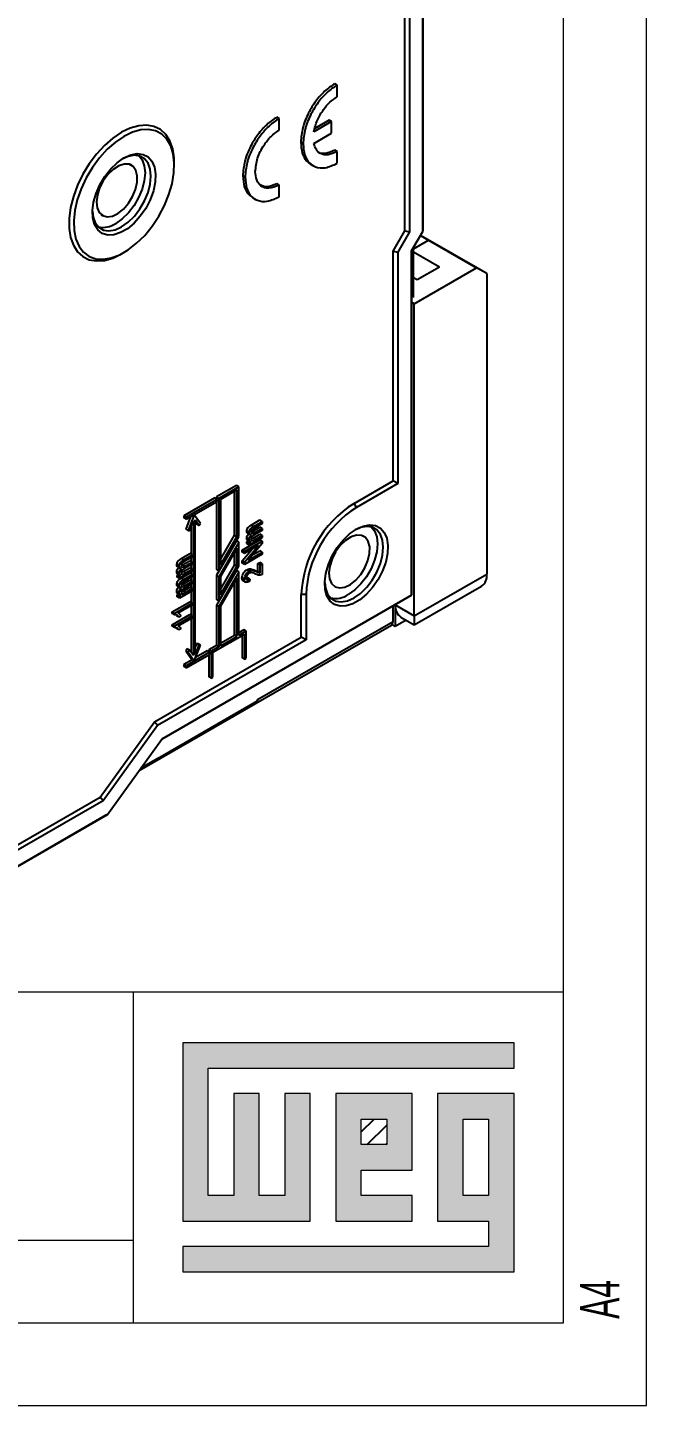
# Model space of a CAD drawing. Header units: millimetres. Extents: x 0 to 210, y 0 to 297.
# Drawn here: x 172.6 to 210, y 0 to 83.3 of the extents above; entities that cross this region are included whole.
import ezdxf

# ---------------------------------------------------------------- set-up
doc = ezdxf.new("R2010")
doc.units = ezdxf.units.MM
doc.layers.add('FORMATO', color=7, linetype='Continuous')
doc.layers.add('LEGENDA', color=7, linetype='Continuous')
doc.styles.add('SLDTEXTSTYLE1', font='TXT', dxfattribs={"width": 0.605})

msp = doc.modelspace()

# ---------------------------------------------------------------- hatches: boundary and pattern name
at = {"linetype": 'Continuous'}
msp.add_hatch(color=7, dxfattribs=at).paths.add_polyline_path([(181.99, 21.93), (181.99, 11.15), (189.69, 11.15), (189.69, 18.85), (188.15, 18.85), (188.15, 12.69), (186.61, 12.69), (186.61, 18.85), (185.07, 18.85), (185.07, 12.69), (183.53, 12.69), (183.53, 20.39), (202.01, 20.39), (202.01, 21.93)], flags=0)
h = msp.add_hatch(color=7, dxfattribs=at)
h.paths.add_polyline_path([(181.99, 8.07), (202.01, 8.07), (202.01, 18.85), (197.39, 18.85), (197.39, 11.15), (200.47, 11.15), (200.47, 9.61), (181.99, 9.61)], flags=0)
h.paths.add_polyline_path([(198.93, 17.31), (200.47, 17.31), (200.47, 12.69), (198.93, 12.69)], flags=0)
h = msp.add_hatch(color=7, dxfattribs=at)
h.paths.add_polyline_path([(195.85, 12.69), (192.77, 12.69), (192.77, 14.23), (195.85, 14.23), (195.85, 18.85), (191.23, 18.85), (191.23, 11.15), (195.85, 11.15)], flags=0)
h.paths.add_polyline_path([(194.31, 15.77), (192.77, 15.77), (192.77, 17.31), (194.31, 17.31)], flags=0)
h = msp.add_hatch(dxfattribs=at)
h.set_pattern_fill('ANSI31', color=8, scale=0.25, style=0)
h.paths.add_polyline_path([(194.31, 15.77), (192.77, 15.77), (192.77, 17.31), (194.31, 17.31)], flags=0)

# ---------------------------------------------------------------- linework, layer by layer
at = {"color": 7, "linetype": 'Continuous', "lineweight": 25}
for p, q in [((195.413, 71.014), (195.413, 95.541)), ((195.696, 95.378), (195.696, 70.947)), ((196.488, 70.968), (196.488, 94.92)), ((196.491, 94.919), (196.491, 71.063)), ((191.312, 79.818), (191.17, 79.899)), ((191.312, 79.109), (191.312, 79.818)), ((187.809, 77.796), (187.667, 77.878)), ((187.809, 77.088), (187.809, 77.796)), ((190.987, 77.621), (189.911, 77)), ((190.845, 77.702), (189.972, 77.198)), ((190.987, 77.621), (190.845, 77.702)), ((190.986, 76.912), (190.987, 77.621)), ((189.912, 76.29), (190.986, 76.912)), ((189.264, 76.272), (189.123, 76.353)), ((191.312, 75.799), (191.17, 75.881)), ((178.893, 74.971), (178.822, 75.011)), ((181.483, 74.965), (181.483, 75.129)), ((189.705, 75.038), (189.882, 74.936)), ((191.312, 75.09), (191.312, 75.799)), ((185.762, 74.251), (185.62, 74.332)), ((187.809, 73.778), (187.667, 73.859)), ((187.809, 73.068), (187.809, 73.778)), ((186.202, 73.017), (186.379, 72.915)), ((177.072, 71.98), (177.143, 71.939)), ((194.706, 69.789), (195.413, 71.014)), ((195.696, 70.947), (194.989, 69.722)), ((195.413, 71.014), (195.696, 70.947)), ((195.816, 69.804), (196.488, 70.968)), ((196.491, 71.063), (196.488, 70.968)), ((195.936, 69.917), (196.845, 70.442)), ((195.936, 66.978), (195.936, 70.011)), ((196.346, 70.721), (196.845, 70.442)), ((200.363, 68.422), (196.355, 70.736)), ((196.845, 70.442), (199.744, 68.768)), ((178.301, 69.618), (178.443, 69.699)), ((194.706, 55.898), (194.706, 69.789)), ((194.706, 69.789), (194.989, 69.722)), ((194.989, 69.722), (194.989, 55.735)), ((195.816, 48.989), (195.816, 69.804)), ((195.819, 69.808), (195.819, 48.989)), ((197.499, 68.819), (195.936, 69.721)), ((195.979, 66.594), (199.744, 68.768)), ((197.499, 68.819), (196.155, 68.044)), ((200.363, 68.422), (199.744, 68.768)), ((200.363, 68.422), (200.363, 50.263)), ((196.155, 68.044), (195.936, 68.17)), ((195.979, 66.594), (195.819, 66.687)), ((195.979, 47.732), (195.979, 66.594)), ((192.337, 54.53), (194.706, 55.898)), ((194.989, 55.735), (194.706, 55.898)), ((185.231, 55.613), (184.028, 54.919)), ((185.372, 55.531), (184.17, 54.837)), ((185.266, 55.348), (184.276, 54.776)), ((185.125, 52.601), (185.125, 55.266)), ((185.372, 55.531), (185.231, 55.613)), ((185.266, 52.519), (185.266, 55.348)), ((185.372, 52.53), (185.372, 55.531)), ((194.989, 55.735), (192.478, 54.285)), ((183.922, 54.858), (182.049, 53.776)), ((184.064, 54.776), (182.19, 53.694)), ((182.19, 53.572), (184.064, 54.654)), ((184.064, 54.776), (183.922, 54.858)), ((184.028, 54.919), (184.028, 54.797)), ((184.17, 54.837), (184.028, 54.919)), ((184.028, 54.633), (184.028, 50.529)), ((184.064, 54.654), (184.064, 54.776)), ((184.17, 54.837), (184.17, 50.448)), ((184.276, 54.776), (184.276, 50.805)), ((192.478, 54.285), (192.337, 54.53)), ((182.049, 53.776), (182.049, 53.654)), ((182.19, 53.694), (182.049, 53.776)), ((182.19, 53.572), (182.049, 53.654)), ((182.466, 53.731), (182.17, 52.968)), ((182.19, 53.694), (182.19, 53.572)), ((182.685, 53.849), (182.311, 52.887)), ((182.403, 52.878), (182.632, 53.468)), ((182.632, 53.468), (182.632, 45.327)), ((182.685, 53.849), (182.678, 53.854)), ((183.059, 53.318), (182.685, 53.849)), ((182.738, 53.529), (182.967, 53.204)), ((182.738, 45.388), (182.738, 53.529)), ((182.738, 53.409), (182.825, 53.285)), ((182.967, 53.204), (183.059, 53.318)), ((186.118, 53.225), (186.645, 53.529)), ((186.259, 53.143), (186.786, 53.447)), ((186.786, 53.32), (186.301, 53.04)), ((186.786, 53.447), (186.645, 53.529)), ((186.786, 53.447), (186.786, 53.32)), ((182.311, 52.887), (182.17, 52.968)), ((182.311, 52.887), (182.403, 52.878)), ((182.491, 53.103), (182.491, 51.457)), ((182.967, 53.204), (182.825, 53.285)), ((184.17, 50.448), (185.372, 52.53)), ((184.276, 51.131), (185.125, 52.601)), ((184.276, 50.805), (185.266, 52.519)), ((185.266, 52.519), (185.125, 52.601)), ((186.001, 52.769), (185.86, 52.851)), ((185.92, 52.723), (186.061, 52.641)), ((186.112, 52.811), (186.197, 52.841)), ((186.259, 53.143), (186.118, 53.225)), ((186.197, 52.841), (186.645, 53.1)), ((186.338, 52.759), (186.197, 52.841)), ((186.245, 52.439), (186.645, 52.67)), ((186.786, 52.891), (186.285, 52.602)), ((186.338, 52.759), (186.786, 53.018)), ((186.386, 52.358), (186.786, 52.588)), ((186.786, 53.018), (186.645, 53.1)), ((186.786, 52.588), (186.645, 52.67)), ((186.786, 53.018), (186.786, 52.891)), ((186.786, 52.588), (186.786, 52.461)), ((192.929, 52.535), (192.858, 52.576)), ((185.231, 52.265), (184.028, 50.183)), ((185.372, 52.183), (184.17, 50.101)), ((185.266, 51.827), (184.276, 50.112)), ((185.372, 52.183), (185.231, 52.265)), ((185.266, 50.723), (185.266, 51.827)), ((185.372, 50.734), (185.372, 52.183)), ((185.584, 51.708), (186.645, 52.32)), ((185.584, 51.064), (186.162, 51.751)), ((185.584, 51.581), (185.584, 51.708)), ((185.726, 51.626), (185.584, 51.708)), ((185.726, 51.626), (186.786, 52.239)), ((185.726, 50.982), (186.571, 51.987)), ((186.571, 51.987), (185.726, 51.499)), ((186.001, 52.339), (185.86, 52.421)), ((185.873, 52.209), (185.966, 52.262)), ((185.873, 52.098), (185.873, 52.209)), ((186.015, 52.127), (185.873, 52.209)), ((186.015, 52.016), (185.873, 52.098)), ((185.922, 52.288), (186.063, 52.206)), ((186.786, 52.102), (185.942, 51.099)), ((186.786, 52.461), (186.015, 52.016)), ((186.015, 52.127), (186.124, 52.19)), ((186.015, 52.016), (186.015, 52.127)), ((186.112, 52.381), (186.245, 52.439)), ((186.209, 51.416), (186.645, 51.668)), ((186.386, 52.358), (186.245, 52.439)), ((186.786, 52.239), (186.645, 52.32)), ((186.786, 51.586), (186.645, 51.668)), ((186.786, 52.239), (186.786, 52.102)), ((181.776, 50.738), (181.635, 50.82)), ((181.893, 51.194), (182.42, 51.498)), ((182.034, 51.112), (181.893, 51.194)), ((181.972, 50.81), (182.42, 51.069)), ((182.034, 51.112), (182.561, 51.416)), ((182.561, 50.86), (182.06, 50.571)), ((182.561, 51.289), (182.076, 51.009)), ((182.113, 50.728), (182.561, 50.987)), ((182.561, 51.416), (182.42, 51.498)), ((182.561, 50.987), (182.42, 51.069)), ((182.491, 51.248), (182.491, 51.028)), ((182.491, 50.819), (182.491, 50.598)), ((182.561, 51.416), (182.561, 51.289)), ((182.561, 50.987), (182.561, 50.86)), ((185.125, 50.805), (185.125, 51.582)), ((185.726, 51.499), (185.584, 51.581)), ((185.584, 50.928), (185.584, 51.064)), ((185.726, 50.982), (185.584, 51.064)), ((185.726, 50.847), (185.584, 50.928)), ((185.726, 51.499), (185.726, 51.626)), ((186.786, 51.459), (185.726, 50.847)), ((185.726, 50.847), (185.726, 50.982)), ((185.942, 51.099), (186.786, 51.586)), ((186.521, 50.897), (186.645, 50.968)), ((186.521, 50.419), (186.521, 50.897)), ((186.662, 50.815), (186.521, 50.897)), ((186.786, 50.886), (186.645, 50.968)), ((186.662, 50.815), (186.786, 50.886)), ((186.662, 50.338), (186.662, 50.815)), ((186.786, 51.586), (186.786, 51.459)), ((186.786, 50.886), (186.786, 50.234)), ((181.776, 50.308), (181.635, 50.39)), ((181.648, 50.178), (181.741, 50.231)), ((181.648, 50.067), (181.648, 50.178)), ((181.79, 50.096), (181.648, 50.178)), ((181.79, 49.985), (181.648, 50.067)), ((181.695, 50.692), (181.837, 50.61)), ((181.697, 50.257), (181.838, 50.175)), ((182.561, 50.43), (181.79, 49.985)), ((181.79, 50.096), (181.899, 50.159)), ((181.79, 49.985), (181.79, 50.096)), ((181.887, 50.78), (181.972, 50.81)), ((181.887, 50.35), (182.02, 50.408)), ((181.893, 50.017), (182.42, 50.321)), ((182.034, 49.935), (181.893, 50.017)), ((182.113, 50.728), (181.972, 50.81)), ((182.02, 50.408), (182.42, 50.639)), ((182.161, 50.327), (182.02, 50.408)), ((182.034, 49.935), (182.561, 50.239)), ((182.561, 50.112), (182.076, 49.832)), ((182.161, 50.327), (182.561, 50.557)), ((182.561, 50.557), (182.42, 50.639)), ((182.561, 50.239), (182.42, 50.321)), ((182.491, 50.389), (182.491, 50.28)), ((182.491, 50.071), (182.491, 49.851)), ((182.561, 50.557), (182.561, 50.43)), ((182.561, 50.239), (182.561, 50.112)), ((184.17, 50.448), (184.028, 50.529)), ((185.231, 50.469), (184.028, 48.387)), ((184.028, 50.183), (184.028, 48.733)), ((184.17, 50.101), (184.028, 50.183)), ((184.17, 48.651), (185.372, 50.734)), ((185.372, 50.387), (184.17, 48.305)), ((184.17, 50.101), (184.17, 48.651)), ((184.276, 49.335), (185.125, 50.805)), ((184.276, 49.008), (185.266, 50.723)), ((184.276, 50.112), (184.276, 49.008)), ((185.266, 50.03), (184.276, 48.316)), ((185.266, 50.723), (185.125, 50.805)), ((185.372, 50.387), (185.231, 50.469)), ((185.266, 46.488), (185.266, 50.03)), ((185.372, 46.549), (185.372, 50.387)), ((185.712, 49.956), (185.57, 50.038)), ((185.824, 50.003), (185.901, 50.03)), ((186.009, 50.438), (185.868, 50.519)), ((186.042, 49.948), (185.901, 50.03)), ((186.456, 50.408), (186.315, 50.49)), ((186.662, 50.338), (186.521, 50.419)), ((195.979, 47.732), (200.363, 50.263)), ((181.776, 49.561), (181.635, 49.643)), ((181.776, 49.131), (181.635, 49.213)), ((181.695, 49.515), (181.837, 49.433)), ((182.561, 49.253), (181.79, 48.808)), ((181.887, 49.602), (181.972, 49.633)), ((181.887, 49.173), (182.02, 49.231)), ((181.972, 49.633), (182.42, 49.891)), ((182.113, 49.551), (181.972, 49.633)), ((182.02, 49.231), (182.42, 49.462)), ((182.161, 49.149), (182.02, 49.231)), ((182.561, 49.683), (182.06, 49.393)), ((182.113, 49.551), (182.561, 49.81)), ((182.161, 49.149), (182.561, 49.38)), ((182.561, 49.81), (182.42, 49.891)), ((182.561, 49.38), (182.42, 49.462)), ((182.491, 49.642), (182.491, 49.421)), ((182.491, 49.212), (182.491, 48.546)), ((182.561, 49.81), (182.561, 49.683)), ((182.561, 49.38), (182.561, 49.253)), ((185.125, 46.57), (185.125, 49.785)), ((185.626, 49.871), (185.802, 49.769)), ((186.042, 49.948), (186.029, 49.813)), ((191.109, 49.544), (191.179, 49.504)), ((195.979, 47.191), (200.031, 49.531)), ((195.817, 48.988), (180.729, 40.277)), ((180.73, 40.28), (195.816, 48.989)), ((181.345, 47.967), (182.42, 48.587)), ((181.487, 47.885), (182.561, 48.505)), ((181.648, 49.001), (181.741, 49.054)), ((181.648, 48.889), (181.648, 49.001)), ((181.79, 48.919), (181.648, 49.001)), ((181.79, 48.808), (181.648, 48.889)), ((181.697, 49.08), (181.838, 48.998)), ((182.561, 48.378), (181.721, 47.893)), ((181.79, 48.919), (181.899, 48.982)), ((181.79, 48.808), (181.79, 48.919)), ((182.561, 48.505), (182.42, 48.587)), ((182.491, 48.337), (182.491, 47.767)), ((182.561, 48.505), (182.561, 48.378)), ((184.17, 48.651), (184.028, 48.733)), ((184.028, 48.387), (184.028, 45.937)), ((184.17, 48.305), (184.028, 48.387)), ((184.276, 48.316), (184.276, 45.917)), ((189.155, 46.447), (189.155, 49.019)), ((189.438, 49.019), (189.155, 49.019)), ((189.438, 49.019), (189.438, 46.284)), ((194.697, 47.401), (194.697, 48.341)), ((194.833, 48.394), (195.979, 47.732)), ((194.833, 48.394), (194.833, 47.087)), ((195.816, 48.989), (195.819, 48.989)), ((195.819, 48.989), (195.817, 48.988)), ((181.345, 47.884), (181.345, 47.967)), ((181.487, 47.885), (181.345, 47.967)), ((181.487, 47.803), (181.345, 47.884)), ((181.345, 47.187), (182.42, 47.808)), ((181.487, 47.803), (181.487, 47.885)), ((181.487, 47.106), (182.561, 47.726)), ((181.762, 47.663), (181.621, 47.744)), ((182.561, 47.599), (181.721, 47.114)), ((181.767, 47.869), (181.723, 47.895)), ((181.886, 47.734), (181.762, 47.663)), ((182.561, 47.726), (182.42, 47.808)), ((182.491, 47.558), (182.491, 45.528)), ((182.561, 47.726), (182.561, 47.599)), ((184.17, 48.305), (184.17, 45.855)), ((195.164, 47.661), (195.979, 47.191)), ((195.979, 47.732), (195.979, 47.191)), ((179.356, 38.375), (194.594, 47.172)), ((181.345, 47.105), (181.345, 47.187)), ((181.487, 47.106), (181.345, 47.187)), ((181.487, 47.023), (181.345, 47.105)), ((181.487, 47.023), (181.487, 47.106)), ((181.762, 46.883), (181.621, 46.965)), ((181.767, 47.09), (181.723, 47.115)), ((181.886, 46.955), (181.762, 46.883)), ((185.69, 46.896), (185.372, 46.713)), ((185.832, 46.815), (185.372, 46.549)), ((185.832, 46.815), (185.69, 46.896)), ((185.832, 45.182), (185.832, 46.815)), ((186.503, 42.67), (194.697, 47.401)), ((194.833, 47.087), (194.633, 47.203)), ((195.496, 47.47), (194.833, 47.087)), ((180.278, 41.322), (189.155, 46.447)), ((189.438, 46.284), (180.464, 41.103)), ((182.685, 45.006), (183.059, 45.969)), ((182.825, 46.059), (182.738, 45.834)), ((182.967, 45.977), (182.738, 45.388)), ((182.917, 46.051), (182.825, 46.059)), ((182.967, 45.977), (182.825, 46.059)), ((183.059, 45.969), (182.917, 46.051)), ((183.059, 45.969), (182.967, 45.977)), ((184.028, 45.937), (183.569, 45.672)), ((184.17, 45.855), (183.71, 45.59)), ((183.816, 45.529), (185.726, 46.631)), ((184.17, 45.855), (184.028, 45.937)), ((184.276, 46.08), (185.125, 46.57)), ((184.276, 45.917), (185.266, 46.488)), ((185.266, 46.488), (185.125, 46.57)), ((185.584, 46.549), (185.584, 45.202)), ((185.726, 46.631), (185.726, 45.12)), ((189.438, 46.284), (189.155, 46.447)), ((182.551, 45.084), (182.049, 44.794)), ((182.262, 45.734), (182.17, 45.619)), ((182.17, 45.619), (182.544, 45.088)), ((182.311, 45.538), (182.17, 45.619)), ((183.604, 45.529), (182.19, 44.712)), ((182.19, 44.59), (183.604, 45.406)), ((182.403, 45.652), (182.262, 45.734)), ((182.403, 45.652), (182.311, 45.538)), ((182.311, 45.538), (182.685, 45.006)), ((182.632, 45.327), (182.403, 45.652)), ((182.685, 45.006), (182.544, 45.088)), ((183.463, 45.61), (182.763, 45.206)), ((183.604, 45.529), (183.463, 45.61)), ((183.569, 45.672), (183.569, 45.549)), ((183.71, 45.59), (183.569, 45.672)), ((183.569, 45.386), (183.569, 44.039)), ((183.604, 45.406), (183.604, 45.529)), ((183.71, 45.59), (183.71, 43.957)), ((183.816, 44.018), (183.816, 45.529)), ((185.726, 45.12), (185.584, 45.202)), ((185.726, 45.12), (185.832, 45.182)), ((182.049, 44.794), (182.049, 44.672)), ((182.19, 44.712), (182.049, 44.794)), ((182.19, 44.59), (182.049, 44.672)), ((182.19, 44.712), (182.19, 44.59)), ((183.71, 43.957), (183.569, 44.039)), ((183.71, 43.957), (183.816, 44.018)), ((180.493, 39.119), (186.503, 42.589)), ((186.503, 42.589), (186.503, 42.67)), ((176.996, 36.774), (180.278, 41.322)), ((180.464, 41.103), (177.182, 36.554)), ((180.464, 41.103), (180.278, 41.322)), ((177.448, 35.732), (180.73, 40.28)), ((180.493, 39.114), (179.458, 38.516)), ((180.493, 39.119), (180.493, 39.114)), ((167.597, 31.348), (176.996, 36.774)), ((177.182, 36.554), (176.996, 36.774)), ((177.182, 36.554), (167.68, 31.069)), ((177.351, 35.674), (167.187, 29.806)), ((167.33, 29.89), (177.448, 35.732)), ((177.448, 35.732), (177.351, 35.674))]:
    msp.add_line(p, q, dxfattribs=at)
at = {"color": 7, "linetype": 'Continuous', "lineweight": 18}
for p, q in [((202.01, 21.93), (181.99, 21.93)), ((181.99, 21.93), (181.99, 11.15)), ((202.01, 20.39), (202.01, 21.93)), ((183.53, 20.39), (202.01, 20.39)), ((183.53, 12.69), (183.53, 20.39)), ((186.61, 18.85), (185.07, 18.85)), ((185.07, 18.85), (185.07, 12.69)), ((186.61, 12.69), (186.61, 18.85)), ((189.69, 18.85), (188.15, 18.85)), ((188.15, 18.85), (188.15, 12.69)), ((189.69, 11.15), (189.69, 18.85)), ((195.85, 18.85), (191.23, 18.85)), ((191.23, 18.85), (191.23, 11.15)), ((195.85, 14.23), (195.85, 18.85)), ((202.01, 18.85), (197.39, 18.85)), ((197.39, 18.85), (197.39, 11.15)), ((202.01, 8.07), (202.01, 18.85)), ((192.77, 17.31), (194.31, 17.31)), ((192.77, 15.77), (192.77, 17.31)), ((194.31, 17.31), (194.31, 15.77)), ((198.93, 12.69), (198.93, 17.31)), ((198.93, 17.31), (200.47, 17.31)), ((200.47, 17.31), (200.47, 12.69)), ((194.31, 15.77), (192.77, 15.77)), ((192.77, 14.23), (195.85, 14.23)), ((192.77, 12.69), (192.77, 14.23)), ((185.07, 12.69), (183.53, 12.69)), ((188.15, 12.69), (186.61, 12.69)), ((195.85, 12.69), (192.77, 12.69)), ((195.85, 11.15), (195.85, 12.69)), ((200.47, 12.69), (198.93, 12.69)), ((181.99, 11.15), (189.69, 11.15)), ((191.23, 11.15), (195.85, 11.15)), ((197.39, 11.15), (200.47, 11.15)), ((200.47, 11.15), (200.47, 9.61)), ((181.99, 9.61), (181.99, 8.07)), ((200.47, 9.61), (181.99, 9.61)), ((181.99, 8.07), (202.01, 8.07))]:
    msp.add_line(p, q, dxfattribs=at)
at = {"color": 7, "linetype": 'Continuous', "lineweight": 25, "flags": 128}
for points in [[(178.301, 76.966), (177.777, 76.614), (177.268, 76.171), (176.786, 75.649), (176.347, 75.063), (175.96, 74.429), (175.637, 73.764), (175.387, 73.086), (175.216, 72.413), (175.13, 71.764), (175.13, 71.158), (175.216, 70.609), (175.387, 70.134), (175.637, 69.744), (175.96, 69.452), (176.347, 69.264), (176.786, 69.186), (177.268, 69.22), (177.777, 69.365), (178.301, 69.617), (178.301, 69.618)], [(178.442, 76.721), (177.928, 76.374), (177.429, 75.936), (176.959, 75.419), (176.532, 74.839), (176.16, 74.212), (175.853, 73.556), (175.621, 72.891), (175.47, 72.234), (175.405, 71.605), (175.426, 71.023), (175.535, 70.504), (175.727, 70.062), (175.998, 69.711), (176.338, 69.461), (176.74, 69.318), (177.19, 69.288), (177.676, 69.37), (178.184, 69.563), (178.7, 69.86), (179.208, 70.255), (179.695, 70.734), (180.145, 71.284), (180.546, 71.89), (180.887, 72.533), (181.157, 73.197), (181.35, 73.86), (181.458, 74.505), (181.48, 75.113), (181.415, 75.666), (181.264, 76.148), (181.031, 76.546), (180.725, 76.847), (180.352, 77.045), (179.925, 77.131), (179.455, 77.105), (178.956, 76.967), (178.442, 76.721)], [(181.483, 75.129), (181.472, 75.426), (181.386, 75.974), (181.215, 76.45), (180.965, 76.839), (180.642, 77.132), (180.255, 77.32), (179.815, 77.398), (179.334, 77.363), (178.825, 77.218), (178.301, 76.966)], [(176.535, 72.192), (176.577, 71.843), (176.708, 71.487), (176.919, 71.221), (177.199, 71.059), (177.534, 71.01), (177.908, 71.074), (178.301, 71.25), (178.694, 71.529), (179.068, 71.895), (179.403, 72.332), (179.683, 72.817), (179.894, 73.325), (180.024, 73.832), (180.069, 74.312), (180.024, 74.741), (179.894, 75.097), (179.683, 75.362), (179.403, 75.524), (179.068, 75.574), (178.694, 75.509), (178.37, 75.371)], [(178.442, 75.415), (178.853, 75.6), (179.244, 75.674), (179.598, 75.632), (179.897, 75.477), (180.129, 75.217), (180.282, 74.862), (180.349, 74.43), (180.326, 73.941), (180.216, 73.418), (180.023, 72.885), (179.755, 72.367), (179.427, 71.889), (179.052, 71.473), (178.649, 71.137), (178.236, 70.899), (177.833, 70.769), (177.458, 70.753), (177.129, 70.852), (176.862, 71.061), (176.669, 71.37), (176.558, 71.766), (176.536, 72.229), (176.603, 72.738), (176.756, 73.269), (176.987, 73.797), (177.287, 74.298), (177.641, 74.748), (178.032, 75.126), (178.442, 75.415)], [(179.162, 74.661), (178.992, 74.899), (178.75, 75.03), (178.453, 75.044), (178.125, 74.94), (177.788, 74.726), (177.469, 74.418), (177.19, 74.039), (176.973, 73.616), (176.833, 73.181), (176.781, 72.766), (176.821, 72.403), (176.949, 72.118), (177.157, 71.931), (177.429, 71.858), (177.745, 71.903), (178.08, 72.064), (178.411, 72.327), (178.713, 72.674), (178.964, 73.079), (179.144, 73.512), (179.241, 73.941), (179.247, 74.333), (179.162, 74.661)], [(179.361, 75.537), (179.54, 75.301), (179.671, 74.945), (179.715, 74.516), (179.671, 74.036), (179.54, 73.53), (179.329, 73.021), (179.05, 72.536), (178.714, 72.099), (178.341, 71.733), (177.947, 71.454)], [(190.571, 49.756), (190.614, 49.407), (190.744, 49.051), (190.955, 48.785), (191.235, 48.624), (191.57, 48.574), (191.944, 48.639), (192.337, 48.815), (192.73, 49.093), (193.104, 49.46), (193.439, 49.896), (193.719, 50.381), (193.93, 50.89), (194.06, 51.397), (194.105, 51.876), (194.06, 52.305), (193.93, 52.661), (193.719, 52.927), (193.439, 53.088), (193.104, 53.138), (192.73, 53.073), (192.406, 52.936)], [(192.478, 52.979), (192.889, 53.164), (193.28, 53.238), (193.634, 53.196), (193.934, 53.042), (194.165, 52.781), (194.318, 52.426), (194.385, 51.994), (194.362, 51.505), (194.252, 50.982), (194.059, 50.449), (193.791, 49.932), (193.463, 49.453), (193.088, 49.037), (192.685, 48.702), (192.272, 48.463), (191.869, 48.333), (191.494, 48.317), (191.165, 48.416), (190.898, 48.625), (190.705, 48.934), (190.594, 49.33), (190.572, 49.793), (190.639, 50.302), (190.792, 50.833), (191.023, 51.362), (191.323, 51.862), (191.677, 52.312), (192.068, 52.69), (192.478, 52.979)], [(193.198, 52.225), (193.028, 52.463), (192.786, 52.594), (192.489, 52.608), (192.161, 52.504), (191.824, 52.291), (191.505, 51.982), (191.226, 51.603), (191.009, 51.18), (190.869, 50.745), (190.817, 50.331), (190.857, 49.967), (190.985, 49.682), (191.193, 49.496), (191.465, 49.422), (191.781, 49.468), (192.116, 49.628), (192.448, 49.891), (192.749, 50.239), (193, 50.644), (193.18, 51.076), (193.277, 51.505), (193.283, 51.898), (193.198, 52.225)], [(193.398, 53.101), (193.576, 52.865), (193.707, 52.509), (193.751, 52.081), (193.707, 51.601), (193.576, 51.094), (193.366, 50.585), (193.086, 50.1), (192.75, 49.664), (192.377, 49.297), (191.983, 49.019)]]:
    msp.add_lwpolyline(points, dxfattribs=at)
at = {"color": 7, "linetype": 'Continuous', "lineweight": 25}
for centre, radius, start, end in [((177.177, 72.601), 1.381, 257.87717, 303.90534), ((196.034, 48.722), 6.886, 122.4763, 177.5237), ((196.011, 48.735), 6.58, 122.4764, 177.5236), ((199.602, 50.166), 0.767, 304.05635, 7.25583), ((191.213, 50.165), 1.381, 257.87717, 303.90534), ((195.617, 48.307), 0.789, 173.70115, 234.98667)]:
    msp.add_arc(centre, radius, start, end, dxfattribs=at)
msp.add_ellipse((194.347, 47.607), major_axis=(-0.247, 0.435), ratio=0.572321, start_param=3.14588, end_param=3.93136, dxfattribs=at)
for points, knots in [([(191.17, 79.899), (190.965, 79.761), (190.562, 79.488), (190.015, 78.859), (189.549, 78.104), (189.195, 77.22), (189.147, 76.646), (189.123, 76.353)], [0, 0, 0, 0, 0.191416, 0.376263, 0.559026, 0.775591, 1, 1, 1, 1]), ([(191.312, 79.818), (191.107, 79.679), (190.704, 79.406), (190.157, 78.777), (189.691, 78.022), (189.337, 77.138), (189.289, 76.564), (189.264, 76.272)], [0, 0, 0, 0, 0.191416, 0.376263, 0.559026, 0.775591, 1, 1, 1, 1]), ([(189.911, 77), (189.97, 77.233), (190.086, 77.696), (190.456, 78.322), (190.876, 78.813), (191.165, 79.009), (191.312, 79.109)], [0, 0, 0, 0, 0.279226, 0.554359, 0.773285, 1, 1, 1, 1]), ([(187.667, 77.878), (187.462, 77.739), (187.059, 77.467), (186.513, 76.837), (186.047, 76.083), (185.693, 75.199), (185.645, 74.625), (185.62, 74.332)], [0, 0, 0, 0, 0.191405, 0.376246, 0.559008, 0.775579, 1, 1, 1, 1]), ([(187.809, 77.796), (187.604, 77.658), (187.201, 77.385), (186.654, 76.756), (186.188, 76.001), (185.834, 75.117), (185.786, 74.543), (185.762, 74.251)], [0, 0, 0, 0, 0.191405, 0.376246, 0.559008, 0.775579, 1, 1, 1, 1]), ([(186.376, 74.605), (186.403, 74.868), (186.458, 75.384), (186.84, 76.144), (187.308, 76.74), (187.64, 76.97), (187.809, 77.088)], [0, 0, 0, 0, 0.283725, 0.557943, 0.775046, 1, 1, 1, 1]), ([(189.123, 76.353), (189.141, 76.128), (189.178, 75.686), (189.409, 75.241), (189.642, 75.105), (189.736, 75.05)], [0, 0, 0, 0, 0.382467, 0.751808, 1, 1, 1, 1]), ([(189.264, 76.272), (189.282, 76.045), (189.317, 75.599), (189.588, 75.125), (190.009, 74.83), (190.597, 74.761), (191.071, 74.979), (191.312, 75.09)], [0, 0, 0, 0, 0.191418, 0.376266, 0.55903, 0.775593, 1, 1, 1, 1]), ([(191.312, 75.799), (191.126, 75.716), (190.761, 75.552), (190.333, 75.643), (190.039, 75.892), (189.955, 76.156), (189.912, 76.29)], [0, 0, 0, 0, 0.286172, 0.562529, 0.779429, 1, 1, 1, 1]), ([(191.17, 75.881), (190.987, 75.801), (190.628, 75.646), (190.282, 75.673), (190.167, 75.779), (190.16, 75.785)], [0, 0, 0, 0, 0.493835, 0.970733, 1, 1, 1, 1]), ([(185.62, 74.332), (185.639, 74.107), (185.675, 73.664), (185.906, 73.22), (186.14, 73.083), (186.233, 73.028)], [0, 0, 0, 0, 0.382491, 0.751822, 1, 1, 1, 1]), ([(185.762, 74.251), (185.779, 74.024), (185.814, 73.578), (186.085, 73.104), (186.506, 72.809), (187.095, 72.74), (187.568, 72.958), (187.809, 73.068)], [0, 0, 0, 0, 0.191441, 0.376295, 0.559054, 0.775607, 1, 1, 1, 1]), ([(187.809, 73.778), (187.595, 73.686), (187.175, 73.507), (186.709, 73.68), (186.427, 74.057), (186.393, 74.42), (186.376, 74.605)], [0, 0, 0, 0, 0.283703, 0.557928, 0.775038, 1, 1, 1, 1]), ([(187.667, 73.859), (187.45, 73.76), (187.067, 73.586), (186.788, 73.727), (186.668, 73.787)], [0, 0, 0, 0, 0.567789, 1, 1, 1, 1]), ([(185.86, 52.851), (185.861, 52.879), (185.865, 52.934), (185.901, 53.025), (185.984, 53.141), (186.063, 53.19), (186.118, 53.225)], [0, 0, 0, 0, 0.187124, 0.373777, 0.560487, 1, 1, 1, 1]), ([(185.925, 52.733), (185.912, 52.737), (185.87, 52.749), (185.864, 52.81), (185.86, 52.851)], [0, 0, 0, 0, 0.310747, 1, 1, 1, 1]), ([(185.86, 52.421), (185.861, 52.448), (185.865, 52.501), (185.905, 52.609), (185.959, 52.667), (185.992, 52.703)], [0, 0, 0, 0, 0.281316, 0.561895, 1, 1, 1, 1]), ([(186.001, 52.769), (186.003, 52.797), (186.006, 52.852), (186.042, 52.943), (186.125, 53.059), (186.204, 53.109), (186.259, 53.143)], [0, 0, 0, 0, 0.187124, 0.373777, 0.560487, 1, 1, 1, 1]), ([(186.133, 52.621), (186.093, 52.629), (186.021, 52.642), (186.007, 52.731), (186.001, 52.769)], [0, 0, 0, 0, 0.560822, 1, 1, 1, 1]), ([(186.001, 52.339), (186.003, 52.366), (186.006, 52.42), (186.047, 52.527), (186.1, 52.585), (186.133, 52.621)], [0, 0, 0, 0, 0.281316, 0.561895, 1, 1, 1, 1]), ([(186.301, 53.04), (186.259, 53.016), (186.206, 52.987), (186.15, 52.922), (186.128, 52.883), (186.114, 52.842), (186.112, 52.817), (186.111, 52.805)], [0, 0, 0, 0, 0.499624, 0.624793, 0.749909, 0.874955, 1, 1, 1, 1]), ([(186.111, 52.805), (186.112, 52.79), (186.114, 52.762), (186.136, 52.72), (186.207, 52.689), (186.286, 52.731), (186.338, 52.759)], [0, 0, 0, 0, 0.125688, 0.251266, 0.500653, 1, 1, 1, 1]), ([(186.285, 52.602), (186.246, 52.578), (186.197, 52.548), (186.146, 52.486), (186.126, 52.45), (186.113, 52.411), (186.112, 52.388), (186.111, 52.377)], [0, 0, 0, 0, 0.498874, 0.624077, 0.749401, 0.874668, 1, 1, 1, 1]), ([(185.923, 52.289), (185.909, 52.298), (185.872, 52.323), (185.864, 52.383), (185.86, 52.421)], [0, 0, 0, 0, 0.359737, 1, 1, 1, 1]), ([(186.124, 52.19), (186.105, 52.193), (186.067, 52.198), (186.015, 52.241), (186.006, 52.302), (186.001, 52.339)], [0, 0, 0, 0, 0.281125, 0.562031, 1, 1, 1, 1]), ([(186.111, 52.377), (186.112, 52.36), (186.115, 52.327), (186.136, 52.294), (186.17, 52.278), (186.251, 52.282), (186.326, 52.324), (186.386, 52.358)], [0, 0, 0, 0, 0.125005, 0.249906, 0.375023, 0.500193, 1, 1, 1, 1]), ([(181.635, 50.82), (181.636, 50.848), (181.64, 50.903), (181.676, 50.994), (181.759, 51.11), (181.838, 51.159), (181.893, 51.194)], [0, 0, 0, 0, 0.187124, 0.373777, 0.560487, 1, 1, 1, 1]), ([(181.7, 50.702), (181.687, 50.706), (181.645, 50.718), (181.639, 50.779), (181.635, 50.82)], [0, 0, 0, 0, 0.310747, 1, 1, 1, 1]), ([(181.776, 50.738), (181.778, 50.766), (181.781, 50.821), (181.817, 50.912), (181.9, 51.028), (181.979, 51.078), (182.034, 51.112)], [0, 0, 0, 0, 0.187124, 0.373777, 0.560487, 1, 1, 1, 1]), ([(182.076, 51.009), (182.034, 50.985), (181.981, 50.956), (181.925, 50.891), (181.904, 50.852), (181.889, 50.811), (181.887, 50.786), (181.886, 50.774)], [0, 0, 0, 0, 0.499624, 0.624793, 0.749909, 0.874955, 1, 1, 1, 1]), ([(181.635, 50.39), (181.636, 50.417), (181.64, 50.47), (181.68, 50.578), (181.734, 50.636), (181.767, 50.672)], [0, 0, 0, 0, 0.281316, 0.561895, 1, 1, 1, 1]), ([(181.698, 50.258), (181.684, 50.267), (181.647, 50.292), (181.639, 50.352), (181.635, 50.39)], [0, 0, 0, 0, 0.359737, 1, 1, 1, 1]), ([(181.635, 49.643), (181.636, 49.67), (181.64, 49.725), (181.676, 49.817), (181.759, 49.933), (181.838, 49.982), (181.893, 50.017)], [0, 0, 0, 0, 0.187124, 0.373777, 0.560487, 1, 1, 1, 1]), ([(181.908, 50.59), (181.868, 50.598), (181.796, 50.611), (181.782, 50.7), (181.776, 50.738)], [0, 0, 0, 0, 0.560822, 1, 1, 1, 1]), ([(181.776, 50.308), (181.778, 50.335), (181.781, 50.389), (181.822, 50.496), (181.875, 50.554), (181.908, 50.59)], [0, 0, 0, 0, 0.281316, 0.561895, 1, 1, 1, 1]), ([(181.899, 50.159), (181.88, 50.162), (181.842, 50.167), (181.79, 50.21), (181.781, 50.271), (181.776, 50.308)], [0, 0, 0, 0, 0.281125, 0.562031, 1, 1, 1, 1]), ([(181.886, 50.774), (181.887, 50.759), (181.889, 50.731), (181.911, 50.689), (181.982, 50.658), (182.061, 50.7), (182.113, 50.728)], [0, 0, 0, 0, 0.125688, 0.251266, 0.500653, 1, 1, 1, 1]), ([(182.06, 50.571), (182.021, 50.547), (181.972, 50.517), (181.921, 50.455), (181.901, 50.419), (181.888, 50.38), (181.887, 50.357), (181.886, 50.346)], [0, 0, 0, 0, 0.498874, 0.624077, 0.749401, 0.874668, 1, 1, 1, 1]), ([(181.886, 50.346), (181.887, 50.329), (181.89, 50.296), (181.912, 50.263), (181.945, 50.247), (182.026, 50.251), (182.101, 50.293), (182.161, 50.327)], [0, 0, 0, 0, 0.125005, 0.249906, 0.375023, 0.500193, 1, 1, 1, 1]), ([(185.57, 50.038), (185.574, 50.089), (185.582, 50.192), (185.67, 50.343), (185.768, 50.453), (185.834, 50.497), (185.868, 50.519)], [0, 0, 0, 0, 0.279693, 0.558261, 0.779102, 1, 1, 1, 1]), ([(185.643, 49.861), (185.621, 49.88), (185.577, 49.919), (185.573, 49.998), (185.57, 50.038)], [0, 0, 0, 0, 0.498791, 1, 1, 1, 1]), ([(185.712, 49.956), (185.716, 50.008), (185.723, 50.11), (185.811, 50.262), (185.91, 50.372), (185.976, 50.416), (186.009, 50.438)], [0, 0, 0, 0, 0.279693, 0.558261, 0.779102, 1, 1, 1, 1]), ([(186.007, 50.309), (185.981, 50.292), (185.929, 50.258), (185.868, 50.175), (185.828, 50.089), (185.824, 50.04), (185.822, 50.015)], [0, 0, 0, 0, 0.280425, 0.559943, 0.779929, 1, 1, 1, 1]), ([(185.822, 50.015), (185.824, 49.993), (185.827, 49.95), (185.861, 49.912), (185.929, 49.892), (185.996, 49.925), (186.042, 49.948)], [0, 0, 0, 0, 0.186999, 0.373859, 0.561031, 1, 1, 1, 1]), ([(185.868, 50.519), (185.917, 50.542), (186.015, 50.586), (186.165, 50.559), (186.258, 50.516), (186.315, 50.49)], [0, 0, 0, 0, 0.279141, 0.559078, 1, 1, 1, 1]), ([(186.393, 50.258), (186.33, 50.292), (186.244, 50.338), (186.108, 50.352), (186.041, 50.323), (186.007, 50.309)], [0, 0, 0, 0, 0.560605, 0.780638, 1, 1, 1, 1]), ([(186.009, 50.438), (186.058, 50.46), (186.157, 50.504), (186.306, 50.478), (186.399, 50.434), (186.456, 50.408)], [0, 0, 0, 0, 0.279141, 0.559078, 1, 1, 1, 1]), ([(186.315, 50.49), (186.337, 50.479), (186.373, 50.461), (186.424, 50.437), (186.469, 50.421), (186.504, 50.42), (186.521, 50.419)], [0, 0, 0, 0, 0.340053, 0.560075, 0.780078, 1, 1, 1, 1]), ([(186.786, 50.234), (186.743, 50.216), (186.658, 50.179), (186.523, 50.194), (186.442, 50.234), (186.393, 50.258)], [0, 0, 0, 0, 0.278998, 0.559153, 1, 1, 1, 1]), ([(186.456, 50.408), (186.478, 50.397), (186.514, 50.379), (186.565, 50.355), (186.611, 50.339), (186.645, 50.338), (186.662, 50.338)], [0, 0, 0, 0, 0.340053, 0.560075, 0.780078, 1, 1, 1, 1]), ([(181.7, 49.525), (181.687, 49.528), (181.645, 49.541), (181.639, 49.601), (181.635, 49.643)], [0, 0, 0, 0, 0.310747, 1, 1, 1, 1]), ([(181.635, 49.213), (181.636, 49.24), (181.64, 49.293), (181.68, 49.401), (181.734, 49.459), (181.767, 49.494)], [0, 0, 0, 0, 0.281316, 0.561895, 1, 1, 1, 1]), ([(181.698, 49.081), (181.684, 49.09), (181.647, 49.115), (181.639, 49.175), (181.635, 49.213)], [0, 0, 0, 0, 0.359737, 1, 1, 1, 1]), ([(181.776, 49.561), (181.778, 49.589), (181.781, 49.644), (181.817, 49.735), (181.9, 49.851), (181.979, 49.9), (182.034, 49.935)], [0, 0, 0, 0, 0.187124, 0.373777, 0.560487, 1, 1, 1, 1]), ([(181.908, 49.413), (181.868, 49.42), (181.796, 49.434), (181.782, 49.523), (181.776, 49.561)], [0, 0, 0, 0, 0.560822, 1, 1, 1, 1]), ([(181.776, 49.131), (181.778, 49.158), (181.781, 49.212), (181.822, 49.319), (181.875, 49.377), (181.908, 49.413)], [0, 0, 0, 0, 0.281316, 0.561895, 1, 1, 1, 1]), ([(182.076, 49.832), (182.034, 49.808), (181.981, 49.779), (181.925, 49.713), (181.904, 49.675), (181.889, 49.634), (181.887, 49.609), (181.886, 49.597)], [0, 0, 0, 0, 0.499624, 0.624793, 0.749909, 0.874955, 1, 1, 1, 1]), ([(181.886, 49.597), (181.887, 49.582), (181.889, 49.554), (181.911, 49.512), (181.982, 49.481), (182.061, 49.523), (182.113, 49.551)], [0, 0, 0, 0, 0.125688, 0.251266, 0.500653, 1, 1, 1, 1]), ([(182.06, 49.393), (182.021, 49.37), (181.972, 49.34), (181.921, 49.278), (181.901, 49.241), (181.888, 49.203), (181.887, 49.18), (181.886, 49.169)], [0, 0, 0, 0, 0.498874, 0.624077, 0.749401, 0.874668, 1, 1, 1, 1]), ([(181.886, 49.169), (181.887, 49.152), (181.89, 49.119), (181.912, 49.086), (181.945, 49.069), (182.026, 49.074), (182.101, 49.116), (182.161, 49.149)], [0, 0, 0, 0, 0.125005, 0.249906, 0.375023, 0.500193, 1, 1, 1, 1]), ([(186.029, 49.813), (185.984, 49.793), (185.896, 49.755), (185.785, 49.763), (185.72, 49.84), (185.715, 49.917), (185.712, 49.956)], [0, 0, 0, 0, 0.28092, 0.560105, 0.779774, 1, 1, 1, 1]), ([(181.899, 48.982), (181.88, 48.985), (181.842, 48.99), (181.79, 49.033), (181.781, 49.094), (181.776, 49.131)], [0, 0, 0, 0, 0.281125, 0.562031, 1, 1, 1, 1]), ([(181.762, 47.663), (181.722, 47.709), (181.649, 47.791), (181.536, 47.799), (181.487, 47.803)], [0, 0, 0, 0, 0.560204, 1, 1, 1, 1]), ([(181.721, 47.893), (181.758, 47.872), (181.823, 47.833), (181.867, 47.764), (181.886, 47.734)], [0, 0, 0, 0, 0.559755, 1, 1, 1, 1]), ([(181.762, 46.883), (181.722, 46.929), (181.649, 47.011), (181.536, 47.02), (181.487, 47.023)], [0, 0, 0, 0, 0.560204, 1, 1, 1, 1]), ([(181.721, 47.114), (181.758, 47.092), (181.823, 47.054), (181.867, 46.985), (181.886, 46.955)], [0, 0, 0, 0, 0.559755, 1, 1, 1, 1])]:
    msp.add_open_spline(points, degree=3, knots=knots, dxfattribs=at)
at = {"layer": 'FORMATO', "lineweight": 18}
for p, q in [((210, 0), (210, 297)), ((205, 5), (205, 287)), ((25, 25), (205, 25)), ((179, 25), (179, 5)), ((59, 10), (179, 10)), ((25, 5), (205, 5)), ((0, 0), (210, 0))]:
    msp.add_line(p, q, dxfattribs=at)

# ---------------------------------------------------------------- texts
at = {"layer": 'LEGENDA', "insert": (205.983, 5.232), "char_height": 2.3813, "attachment_point": 1, "rotation": 90, "style": 'SLDTEXTSTYLE1'}
msp.add_mtext('A4', dxfattribs=at)

doc.saveas('drawing.dxf')
